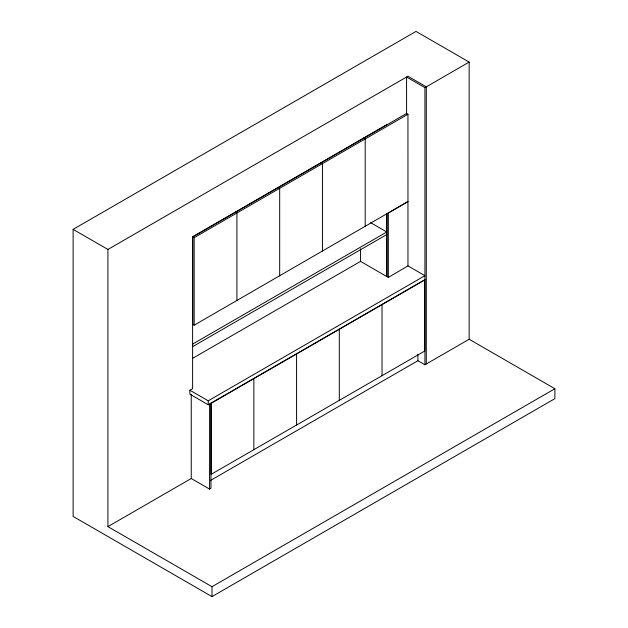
<?xml version="1.0" encoding="UTF-8"?>
<svg xmlns="http://www.w3.org/2000/svg" width="628" height="628" viewBox="0 0 628 628"><rect width="100%" height="100%" fill="white"/><g stroke="black" fill="none" stroke-linecap="round" stroke-linejoin="round"><path stroke-width="0.94" d="M407.965 201.549L388.332 213.08L388.332 277.419L386.95 276.634L386.95 213.269M388.332 277.419L407.949 265.895L424.928 275.692L208.221 400.805L189.876 390.216L189.876 394.18L208.221 404.77L424.928 279.656M73.115 229.369L416.011 31.4L469.155 62.086L469.155 339.246L554.885 388.732L554.885 398.631L211.989 596.6L73.115 516.42L73.115 229.369L107.922 249.457L407.949 76.239L426.294 86.829L426.294 363.989M406.583 114.053L406.583 77.032L424.928 87.622L469.155 62.086M386.777 124.689L192.615 236.787L192.615 388.685L189.876 390.216M407.784 201.651L194.162 325.186L192.788 324.393L192.788 236.889L406.583 113.456L407.949 114.249L407.965 265.887M192.788 236.889L194.162 237.682L407.949 114.249M386.777 234.566L192.639 346.648L192.631 344.081L386.777 231.991L370.701 222.712M192.67 358.313L360.55 261.389L386.777 276.532L386.777 213.575M107.922 249.457L107.922 526.617L191.242 478.512L209.587 489.102L210.961 488.309L210.961 403.184M210.725 480.334L417.895 360.723L424.928 364.782L469.155 339.246M107.922 526.617L211.989 586.701L554.885 388.732M363.651 138.042L365.198 138.937L365.198 226.441M320.892 162.731L322.439 163.625L322.439 251.121M278.133 187.419L279.68 188.306L279.68 275.81M235.374 212.107L236.921 212.994L236.921 300.498M424.928 87.622L424.928 364.782M417.895 354.255L417.895 360.723M382.028 304.619L382.028 375.685M360.55 248.704L360.55 261.389M339.308 329.284L339.308 400.358M296.581 353.949L296.581 425.023M253.853 378.613L253.853 449.687M211.989 586.701L211.989 596.6M209.587 403.977L209.587 489.102M208.221 400.805L208.221 404.77M194.162 237.682L194.162 325.186M191.242 394.36L191.242 478.512M424.756 279.947L211.134 403.286L211.134 474.352L424.756 351.021L424.756 279.947"/></g></svg>
